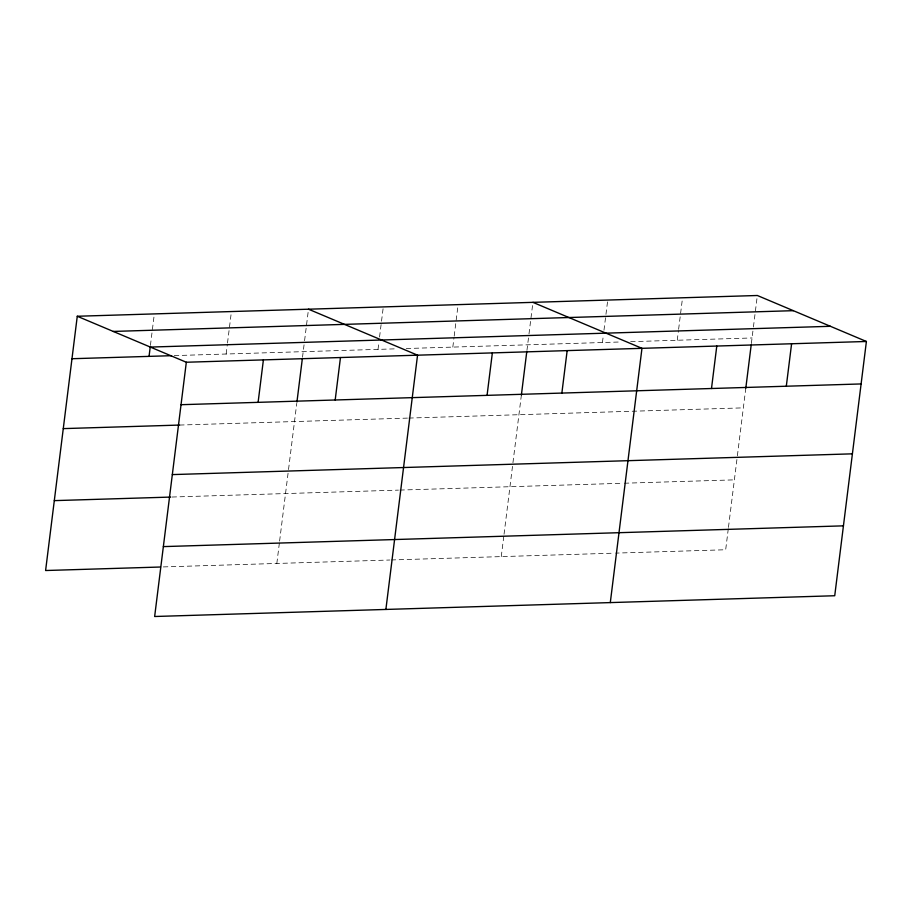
<?xml version="1.0" encoding="UTF-8"?>
<svg xmlns="http://www.w3.org/2000/svg" width="912" height="912" viewBox="0 0 912 912"><rect width="100%" height="100%" fill="white"/><g stroke="black" fill="none" stroke-linecap="round" stroke-linejoin="round"><path stroke-width="0.68" stroke-dasharray="4.56 3.42" d="M150.423 345.409L154.174 315.278M226.13 354.016L227.327 344.428M227.498 343.06L231.42 311.562M276.826 563.456L279.437 542.492M279.608 541.09L288.352 470.98M288.523 469.566L296.765 403.389M302.51 357.253L304.403 342.08M304.574 340.712L308.495 309.202M378.013 349.387L378.868 342.536M379.552 337.052L383.302 306.922M452.819 347.096L454.016 337.508M454.187 336.14L458.109 304.631M501.258 556.605L503.869 535.64M504.04 534.238L512.772 464.128M512.943 462.715L521.368 395.135M526.942 350.402L528.823 335.228M528.994 333.86L532.927 302.351M602.444 342.536L603.299 335.684M603.983 330.201L607.734 300.071M677.251 340.244L678.448 330.657M678.619 329.289L682.541 297.779M728.289 528.789L725.678 549.754L615.589 553.117M728.46 527.387L737.204 457.277M737.375 455.863L745.788 388.284M751.363 343.55L753.255 328.377M753.426 327.009L757.348 295.499M174.283 355.6L396.367 348.817M406.25 348.521L620.787 341.966M630.671 341.669L752.058 337.964M179.584 425.06L407.425 418.106M408.827 418.072L743.36 407.858M172.026 497.029L398.453 490.12M399.866 490.075L622.873 483.269M624.287 483.223L734.388 479.86M163.316 566.922L389.743 560.014M391.157 559.968L614.175 553.162"/><path stroke-width="1.37" d="M77.269 316.259L186.322 362.246L154.652 616.501L834.731 595.741L866.4 341.476L757.348 295.499L77.269 316.259L45.6 570.524L160.512 567.013M149.055 356.375L150.252 346.788M258.107 402.352L263.397 359.887M296.936 401.987L302.339 358.655M335.183 400.003L340.472 357.538M385.879 609.444L417.548 355.178L308.495 309.202M487.065 395.363L492.355 352.898M521.368 395.135L526.76 351.804M561.872 393.072L567.161 350.618M610.299 602.593L641.968 348.327L532.927 302.351M711.497 388.512L716.786 346.047M745.788 388.284L751.192 344.953M786.304 386.232L791.593 343.767M113.259 331.432L793.337 310.673M150.332 347.073L830.41 326.302M71.98 358.724L171.479 355.691M186.322 362.246L866.4 341.476M181.032 404.7L861.11 383.941M63.27 428.617L179.584 425.06M172.322 474.593L852.401 453.834M54.31 500.631L170.624 497.074M163.362 546.607L843.44 525.848"/></g></svg>
